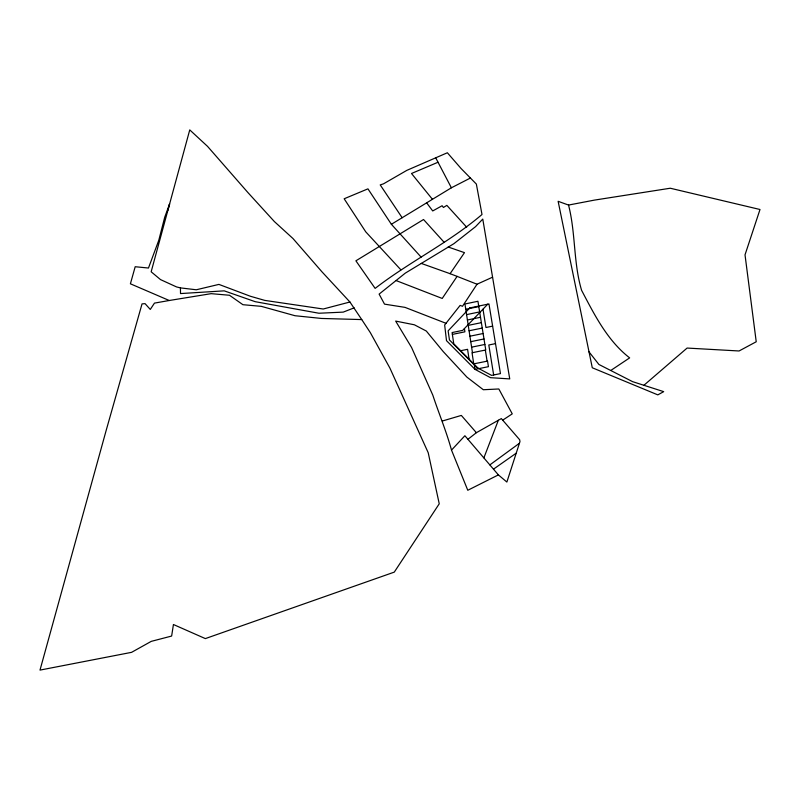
<?xml version="1.0" encoding="UTF-8"?>
<svg xmlns="http://www.w3.org/2000/svg" width="800" height="800" viewBox="0 0 800 800"><rect width="100%" height="100%" fill="white"/><g stroke="black" fill="none" stroke-linecap="round" stroke-linejoin="round"><path stroke-width="1.2" d="M167.83 210.46L169.61 203.87L164.71 217.26L158.77 240.35L148.47 268.03L135.19 266.73L130.4 283.8L169.24 300.5L211.16 293.66L229.49 295.26L242.92 304.7L261.26 306.34L295 315.72L321.52 318.45L361.75 319.58L370.34 332.65L389.92 368.12L428.22 452.75L439.24 503.8L394.28 572.12L205.35 638.6L173.43 624.51L171.64 636.05L151.26 641.36L131.57 652.34L40 670.1L106.08 430.73L142.04 303.89L145.05 303.64L150.28 309.44L154.47 303.11L169.24 300.5M483.9 457.82L498.35 420.26M492.57 277.19L477.03 284.22L462.5 306.28L460.13 305.4L444.66 325L446.5 340.66L475.04 369.38L490.49 377.67L509.74 378.91L482.77 219.08L475.55 226.66L453.92 243.66L405.3 273.13L379.12 294.11L384.52 304.14L405 307.37L446 323.3M477.03 284.22L457.1 276.38L442.22 298.45L396.26 280.63M421.26 263.41L450.09 273.69L464.48 252.65L448.17 247M498.39 474.9L467.78 490.27L451.51 450.1L464.89 435.74L498.39 474.9L506.87 482.05L519.97 441.6L519.67 439.76L501.33 418.58L476.37 432.7L467.88 439.34M487.75 304.19L462.7 330.38L452.1 332.56L453.76 343.81L477.94 368.08M644.01 385.2L687.1 348.06L739.06 350.98L756.23 341.76L745.02 254.85L760 209.5L670.27 188.23L594.49 200.1L568.54 205.06L558.13 201.31L592.28 367.76L657.81 394.87L663.71 391.65L632.59 381.65L598.9 364.46L588.98 351.83M444.08 242.24L423.54 219.51L355.9 260.81L375.13 288.39C409.43 261.85 448.96 242.7 482 214.5L476.36 184.07L461.17 168.62L447.36 152.76L406.86 170.35L383.45 183.86L380.21 184.9L402.15 217.73M489.89 464.87L519.43 443.27M493.6 469.08L516.22 453.18M610.87 370.41L629.65 357.88C607.34 340.55 594.48 314.83 581.59 290.31C573.33 262.66 575.76 233.11 568.54 205.06M502.73 420.14L512.25 413.86L498.84 388.98L483.32 389.73L466.89 377.11L443.23 351.58L426.3 331.03L414.37 324.79L395.66 321.08L411.57 347.47L432.8 395.12C438.84 413.47 446.37 431.31 451.51 450.1M400.87 269.82L365.76 231.85L344.16 198.77L367.94 188.85L391.38 224.28L451.39 187.79L470.27 178.1M438.02 162.24L411.51 173.49L432.45 199.31M354.17 307.85L343.22 312.12L318.94 313.24L255.18 301.68L224.23 290.85L180.52 293.57L180.42 287.89L176.52 286.92L160.51 279.6L151.16 271.79L189.75 129.9L207.52 146.35L247.9 192.54L274.39 221.58L292.99 238.54L321.85 271.7L349.93 302.01L361.75 319.58M349.93 302.01L323.22 309.01L264.79 300.4L250.38 296.26L218.91 284.4L196.29 289.78L180.42 287.89M442.36 421.02L461.33 415.42L476.37 432.7M465.76 309.29L478.79 306.58M466.58 314.62L479.65 311.91M467.41 319.98L480.51 317.27M468.24 325.37L481.37 322.66M469.08 330.78L482.24 328.07M452.38 334.4L464.9 331.83L464.41 328.57M492.62 326.13L485.96 327.5L483 309.23M469.92 336.21L483.11 333.51M470.76 341.67L483.99 338.97M471.61 347.16L484.87 344.46M460.65 350.73L467.57 349.32L469.08 359.19M495.51 343.63L488.8 344.99L493.66 374.97M450.09 273.69L457.1 276.38M466.68 227.19L446.85 205.38L443.41 207.47L442.11 205.74L432.72 210.95L426.65 202.83M421.11 257.1L391.38 224.28M435.67 157.73L451.39 187.79M485.33 350.06L487.11 361.17M472.46 352.68L464.94 303.98L477.94 301.27L485.76 349.98L472.03 352.76L473.75 363.87L487.54 361.09L488.44 366.68L475.04 369.38L474.18 363.78M469.82 307.92L448.13 330.85L449.45 339.95L476.94 367.55L491.58 375.39L500.46 373.61L488.96 303.94L469.82 307.92"/></g></svg>
